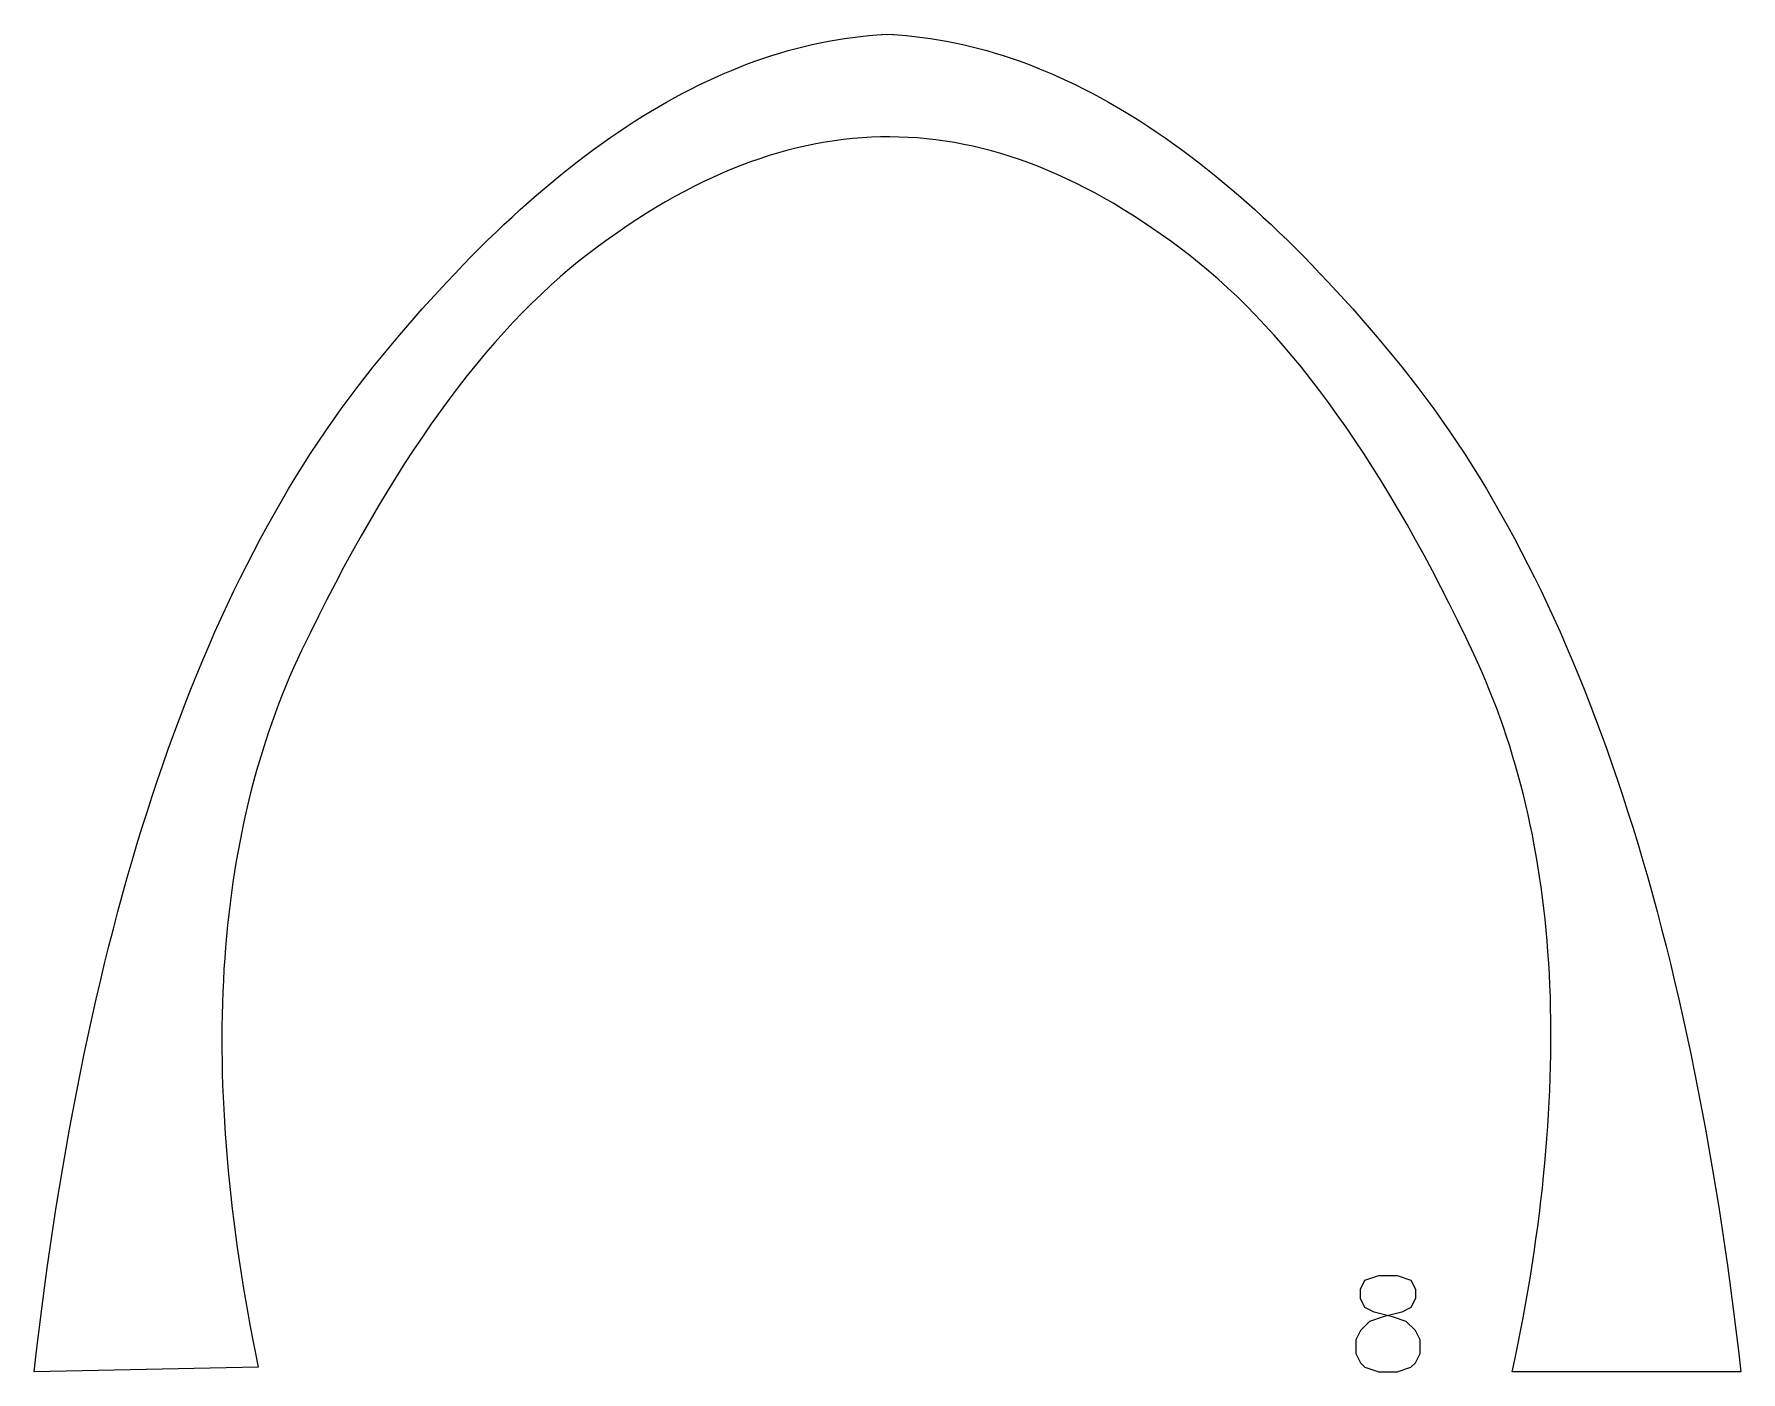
# Model space of a CAD drawing. Header units: inches. Extents: x -4 to 7866, y -130 to 1088.
# Drawn here: x 549.3 to 698.7, y 1.9 to 119 of the extents above; entities that cross this region are included whole.
import ezdxf

# ---------------------------------------------------------------- set-up
doc = ezdxf.new("R2010")
doc.units = ezdxf.units.IN
doc.header["$MEASUREMENT"] = 0

msp = doc.modelspace()

# ---------------------------------------------------------------- linework, layer by layer
for points in [[(624.44464, 118.96414), (624.92092, 118.93446), (625.62598, 118.87706), (626.33122, 118.80616), (627.03665, 118.72177), (627.74226, 118.62389), (628.44807, 118.51251), (629.15406, 118.38764), (629.86023, 118.24928), (630.5666, 118.09742), (631.27315, 117.93208), (631.97988, 117.75324), (632.68681, 117.5609), (633.39392, 117.35508), (634.10122, 117.13576), (634.80871, 116.90295), (635.51638, 116.65664), (636.22424, 116.39685), (636.93229, 116.12356), (637.64052, 115.83678), (638.34894, 115.5365), (639.05755, 115.22273), (639.76635, 114.89547), (640.47533, 114.55472), (641.1845, 114.20047), (641.89385, 113.83274), (642.6034, 113.4515), (643.31313, 113.05678), (644.02305, 112.64856), (644.73315, 112.22685), (645.44344, 111.79165), (646.15392, 111.34296), (646.86459, 110.88077), (647.57544, 110.40509), (648.28648, 109.91591), (648.99771, 109.41325), (649.70912, 108.89709), (650.42072, 108.36744), (651.13251, 107.82429), (651.84449, 107.26766), (652.55665, 106.69753), (653.269, 106.1139), (653.98154, 105.51679), (654.69426, 104.90618), (655.40717, 104.28208), (656.12027, 103.64449), (656.83355, 102.9934), (657.54703, 102.32882), (658.26069, 101.65075), (658.97453, 100.95918), (659.68857, 100.25413), (660.40279, 99.53558), (661.11719, 98.80353), (661.83179, 98.058), (662.54657, 97.29897), (663.26154, 96.52645), (663.97669, 95.74044), (664.69204, 94.94093), (665.40757, 94.12793), (666.12328, 93.30144), (666.83919, 92.46145), (667.55528, 91.60798), (668.27156, 90.74101), (668.98802, 89.86054), (669.70063, 88.96571), (670.40533, 88.05564), (671.10214, 87.13033), (671.79105, 86.18977), (672.47205, 85.23397), (673.14516, 84.26293), (673.81036, 83.27664), (674.46766, 82.27511), (675.11706, 81.25834), (675.75857, 80.22633), (676.39217, 79.17908), (677.01787, 78.11658), (677.63567, 77.03884), (678.24557, 75.94586), (678.84757, 74.83764), (679.44166, 73.71417), (680.02786, 72.57546), (680.60616, 71.42151), (681.17655, 70.25231), (681.73905, 69.06788), (682.29364, 67.8682), (682.84034, 66.65327), (683.37913, 65.42311), (683.91002, 64.1777), (684.43301, 62.91705), (684.94811, 61.64116), (685.4553, 60.35003), (685.95459, 59.04365), (686.44598, 57.72203), (686.92946, 56.38517), (687.40505, 55.03306), (687.87274, 53.66572), (688.33253, 52.28313), (688.78441, 50.8853), (689.2284, 49.47222), (689.66448, 48.04391), (690.09267, 46.60035), (690.51295, 45.14155), (690.92533, 43.6675), (691.32982, 42.17821), (691.7264, 40.67369), (692.11508, 39.15391), (692.49586, 37.6189), (692.86874, 36.06864), (693.23372, 34.50314), (693.5908, 32.9224), (693.93997, 31.32642), (694.28125, 29.71519), (694.61463, 28.08872), (694.9401, 26.44701), (695.25768, 24.79006), (695.56735, 23.11786), (695.86913, 21.43042), (696.163, 19.72774), (696.44897, 18.00982), (696.72704, 16.27665), (696.99722, 14.52824), (697.25949, 12.76459), (697.51386, 10.9857), (697.76033, 9.19156), (697.99889, 7.38218), (698.22956, 5.55756), (698.45233, 3.7177), (698.6672, 1.86259), (678.66213, 1.86235), (678.91237, 3.0541), (679.153, 4.23917), (679.38403, 5.41756), (679.60546, 6.58926), (679.81729, 7.75429), (680.01951, 8.91264), (680.21213, 10.0643), (680.39514, 11.20929), (680.56856, 12.34759), (680.73237, 13.47921), (680.88658, 14.60416), (681.03118, 15.72242), (681.16618, 16.834), (681.29158, 17.9389), (681.40738, 19.03712), (681.51358, 20.12866), (681.61017, 21.21352), (681.69716, 22.29169), (681.77454, 23.36319), (681.84232, 24.42801), (681.9005, 25.48614), (681.94908, 26.5376), (681.98806, 27.58237), (682.01743, 28.62047), (682.0372, 29.65188), (682.04736, 30.67661), (682.04793, 31.69466), (682.03889, 32.70603), (682.02025, 33.71072), (681.992, 34.70873), (681.95415, 35.70006), (681.9067, 36.68471), (681.84965, 37.66268), (681.78299, 38.63397), (681.70673, 39.59857), (681.62087, 40.5565), (681.52541, 41.50774), (681.42034, 42.45231), (681.30567, 43.39019), (681.1814, 44.32139), (681.04752, 45.24591), (680.90404, 46.16376), (680.75096, 47.07492), (680.58828, 47.9794), (680.41599, 48.87719), (680.2341, 49.76831), (680.04261, 50.65275), (679.84151, 51.53051), (679.63081, 52.40159), (679.41051, 53.26598), (679.18061, 54.1237), (678.9411, 54.97473), (678.69199, 55.81908), (678.43328, 56.65676), (678.16497, 57.48775), (677.88705, 58.31206), (677.59953, 59.12969), (677.3024, 59.94064), (676.99568, 60.74491), (676.67935, 61.5425), (676.35342, 62.33341), (676.01788, 63.11764), (675.67275, 63.89519), (675.31801, 64.66605), (674.59709, 66.18727), (673.87252, 67.6808), (673.14429, 69.14666), (672.4124, 70.58484), (671.67686, 71.99535), (670.93765, 73.37817), (670.19479, 74.73332), (669.44827, 76.06079), (668.69809, 77.36058), (667.94425, 78.63269), (667.18675, 79.87713), (666.4256, 81.09389), (665.66079, 82.28297), (664.89232, 83.44437), (664.12019, 84.5781), (663.3444, 85.68414), (662.56495, 86.76251), (661.78185, 87.8132), (660.99508, 88.83622), (660.20466, 89.83155), (659.41058, 90.79921), (658.61285, 91.73919), (657.81145, 92.65149), (657.0064, 93.53612), (656.19768, 94.39306), (655.38531, 95.22233), (654.56928, 96.02392), (653.74959, 96.79783), (652.92625, 97.54407), (652.09924, 98.26263), (651.26858, 98.9535), (650.43426, 99.61671), (649.5986, 100.25592), (648.76391, 100.87485), (647.9302, 101.47348), (647.09747, 102.05181), (646.26572, 102.60986), (645.43494, 103.14761), (644.60514, 103.66507), (643.77631, 104.16224), (642.94847, 104.63912), (642.1216, 105.0957), (641.2957, 105.53199), (640.47079, 105.94799), (639.64685, 106.34369), (638.82388, 106.71911), (638.0019, 107.07423), (637.18089, 107.40905), (636.36085, 107.72359), (635.5418, 108.01783), (634.72372, 108.29178), (633.90661, 108.54544), (633.09049, 108.7788), (632.27534, 108.99188), (631.46117, 109.18465), (630.64797, 109.35714), (629.83575, 109.50934), (629.02451, 109.64124), (628.21425, 109.75285), (627.40496, 109.84416), (626.59665, 109.91519), (625.78931, 109.96592), (624.98296, 109.99636), (624.17758, 110.0065), (623.37214, 110.00232), (622.56558, 109.97786), (621.75789, 109.93311), (620.94908, 109.86807), (620.13914, 109.78275), (619.32807, 109.67715), (618.51587, 109.55126), (617.70255, 109.40508), (616.8881, 109.23862), (616.07252, 109.05188), (615.25581, 108.84485), (614.43798, 108.61754), (613.61902, 108.36994), (612.79894, 108.10205), (611.97772, 107.81389), (611.15538, 107.50543), (610.33192, 107.1767), (609.50732, 106.82767), (608.6816, 106.45837), (607.85475, 106.06877), (607.02678, 105.6589), (606.19768, 105.22874), (605.36745, 104.77829), (604.53609, 104.30756), (603.70361, 103.81654), (602.86999, 103.30524), (602.03526, 102.77366), (601.19939, 102.22179), (600.3624, 101.64963), (599.52428, 101.05719), (598.68503, 100.44447), (597.84466, 99.81146), (597.00545, 99.15445), (596.16969, 98.46975), (595.33739, 97.75733), (594.50854, 97.01722), (593.68314, 96.2494), (592.8612, 95.45387), (592.04271, 94.63064), (591.22767, 93.77971), (590.41609, 92.90107), (589.60795, 91.99473), (588.80328, 91.06069), (588.00205, 90.09894), (587.20428, 89.10948), (586.40996, 88.09232), (585.6191, 87.04746), (584.83169, 85.9749), (584.04773, 84.87462), (583.26722, 83.74665), (582.49017, 82.59097), (581.71657, 81.40759), (580.94643, 80.1965), (580.17973, 78.95771), (579.41649, 77.69121), (578.65671, 76.39701), (577.90038, 75.07511), (577.1475, 73.7255), (576.39807, 72.34819), (575.6521, 70.94317), (574.90958, 69.51045), (574.17051, 68.05002), (573.4349, 66.56189), (572.70274, 65.04606), (572.3423, 64.27784), (571.99141, 63.50287), (571.65008, 62.72115), (571.3183, 61.93268), (570.99607, 61.13746), (570.6834, 60.33548), (570.38027, 59.52675), (570.08671, 58.71127), (569.80269, 57.88904), (569.52823, 57.06006), (569.26332, 56.22433), (569.00796, 55.38184), (568.76216, 54.5326), (568.52591, 53.67661), (568.29921, 52.81387), (568.08207, 51.94438), (567.87448, 51.06814), (567.67644, 50.18514), (567.48796, 49.2954), (567.30902, 48.3989), (567.13965, 47.49565), (566.97982, 46.58564), (566.82955, 45.66889), (566.68883, 44.74539), (566.55766, 43.81513), (566.43605, 42.87812), (566.32399, 41.93436), (566.22148, 40.98385), (566.12853, 40.02659), (566.04513, 39.06257), (565.97128, 38.0918), (565.90698, 37.11429), (565.85224, 36.13002), (565.80705, 35.139), (565.77142, 34.14122), (565.74533, 33.1367), (565.7288, 32.12542), (565.72183, 31.10739), (565.7244, 30.08261), (565.73653, 29.05108), (565.75821, 28.0128), (565.78945, 26.96777), (565.83024, 25.91598), (565.88058, 24.85744), (565.94047, 23.79215), (566.00992, 22.72011), (566.08892, 21.64132), (566.17748, 20.55578), (566.27558, 19.46348), (566.38324, 18.36443), (566.50046, 17.25863), (566.62722, 16.14608), (566.76354, 15.02678), (566.90941, 13.90073), (567.06484, 12.76792), (567.22982, 11.62837), (567.40435, 10.48206), (567.58843, 9.329), (567.78207, 8.16919), (567.98526, 7.00262), (568.198, 5.82931), (568.4203, 4.64924), (568.65215, 3.46242), (568.89355, 2.26885), (549.29016, 1.86259), (549.50502, 3.7177), (549.72779, 5.55756), (549.95846, 7.38218), (550.19703, 9.19156), (550.4435, 10.9857), (550.69787, 12.76459), (550.96014, 14.52824), (551.23031, 16.27665), (551.50838, 18.00982), (551.79435, 19.72774), (552.08823, 21.43042), (552.39, 23.11786), (552.69967, 24.79006), (553.01725, 26.44701), (553.34273, 28.08872), (553.6761, 29.71519), (554.01738, 31.32642), (554.36656, 32.9224), (554.72364, 34.50314), (555.08861, 36.06864), (555.46149, 37.6189), (555.84227, 39.15391), (556.23096, 40.67369), (556.62754, 42.17821), (557.03202, 43.6675), (557.4444, 45.14155), (557.86469, 46.60035), (558.29287, 48.04391), (558.72895, 49.47222), (559.17294, 50.8853), (559.62483, 52.28313), (560.08461, 53.66572), (560.5523, 55.03306), (561.02789, 56.38517), (561.51138, 57.72203), (562.00277, 59.04365), (562.50206, 60.35003), (563.00925, 61.64116), (563.52434, 62.91705), (564.04733, 64.1777), (564.57822, 65.42311), (565.11702, 66.65327), (565.66371, 67.8682), (566.2183, 69.06788), (566.7808, 70.25231), (567.3512, 71.42151), (567.92949, 72.57546), (568.51569, 73.71417), (569.10979, 74.83764), (569.71179, 75.94586), (570.32169, 77.03884), (570.93949, 78.11658), (571.56519, 79.17908), (572.19879, 80.22633), (572.84029, 81.25834), (573.48969, 82.27511), (574.14699, 83.27664), (574.8122, 84.26293), (575.4853, 85.23397), (576.16631, 86.18977), (576.85521, 87.13033), (577.55202, 88.05564), (578.25673, 88.96571), (578.96933, 89.86054), (579.6858, 90.74101), (580.40208, 91.60798), (581.11817, 92.46145), (581.83407, 93.30144), (582.54979, 94.12793), (583.26532, 94.94093), (583.98066, 95.74044), (584.69582, 96.52645), (585.41078, 97.29897), (586.12557, 98.058), (586.84016, 98.80353), (587.55457, 99.53558), (588.26879, 100.25413), (588.98282, 100.95918), (589.69667, 101.65075), (590.41033, 102.32882), (591.1238, 102.9934), (591.83708, 103.64449), (592.55018, 104.28208), (593.26309, 104.90618), (593.97582, 105.51679), (594.68835, 106.1139), (595.4007, 106.69753), (596.11286, 107.26766), (596.82484, 107.82429), (597.53663, 108.36744), (598.24823, 108.89709), (598.95964, 109.41325), (599.67087, 109.91591), (600.38191, 110.40509), (601.09276, 110.88077), (601.80343, 111.34296), (602.51391, 111.79165), (603.2242, 112.22685), (603.93431, 112.64856), (604.64422, 113.05678), (605.35396, 113.4515), (606.0635, 113.83274), (606.77286, 114.20047), (607.48203, 114.55472), (608.19101, 114.89547), (608.8998, 115.22273), (609.60841, 115.5365), (610.31683, 115.83678), (611.02507, 116.12356), (611.73311, 116.39685), (612.44097, 116.65664), (613.14865, 116.90295), (613.85613, 117.13576), (614.56343, 117.35508), (615.27054, 117.5609), (615.97747, 117.75324), (616.68421, 117.93208), (617.39076, 118.09742), (618.09712, 118.24928), (618.8033, 118.38764), (619.50929, 118.51251), (620.21509, 118.62389), (620.9207, 118.72177), (621.62613, 118.80616), (622.33137, 118.87706), (623.03643, 118.93446), (623.51467, 118.96426), (623.51138, 119.0088), (623.97868, 118.98862), (624.44598, 119.0088)], [(666.97183, 1.86235), (668.57938, 1.86235), (669.78504, 2.26424), (670.18693, 2.66613), (670.58882, 3.4699), (670.58882, 4.67557), (670.18693, 5.47934), (669.38316, 6.28312), (668.17749, 6.68501), (666.56994, 7.0869), (665.76616, 7.48878), (665.36428, 8.29256), (665.36428, 9.09634), (665.76616, 9.90011), (666.97183, 10.302), (668.57938, 10.302), (669.78504, 9.90011), (670.18693, 9.09634), (670.18693, 8.29256), (669.78504, 7.48878), (668.98127, 7.0869), (667.37372, 6.68501), (666.16805, 6.28312), (665.36428, 5.47934), (664.96239, 4.67557), (664.96239, 3.4699), (665.36428, 2.66613), (665.76616, 2.26424)]]:
    msp.add_lwpolyline(points, close=True)

doc.saveas('drawing.dxf')
